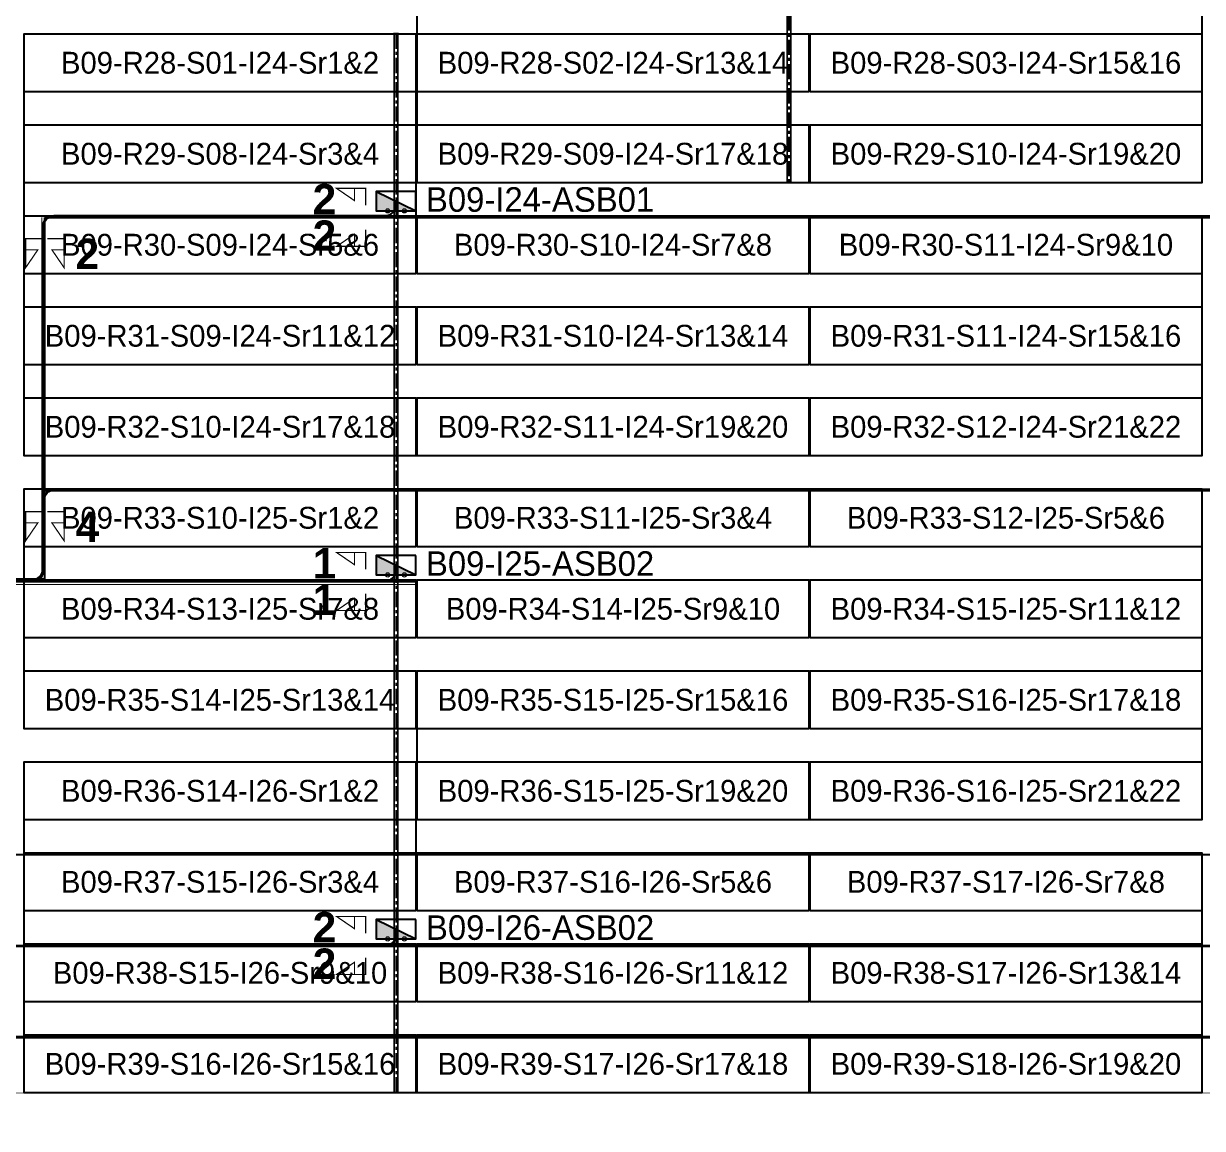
# Model space of a CAD drawing. Header units: metres. Extents: x 529292 to 530070, y 2675479 to 2675799.
# Drawn here: x 529810.6 to 529907.8, y 2675498.9 to 2675589.9 of the extents above; entities that cross this region are included whole.
import ezdxf
from ezdxf.enums import TextEntityAlignment as Align

# ---------------------------------------------------------------- set-up
doc = ezdxf.new("R2010")
doc.units = ezdxf.units.M
doc.linetypes.add('CENTER', pattern=[2, 1.25, -0.25, 0.25, -0.25])
doc.layers.add('Boundary-12.5 MW Block', color=6, linetype='Continuous', lineweight=9)
doc.layers.add('PILE', color=1, linetype='Continuous', lineweight=15)
for name, color, linetype in [('DC Trench BL-09', 40, 'Continuous'), ('E-Inverter Grouping', 2, 'Continuous'), ('Inverter Block-09', 7, 'Continuous'), ('LT Cable(AG) INV to LT Panel BL-09', 2, 'Continuous'), ('Messenger Wire Block-09 (Master Path)', 30, 'Continuous'), ('Messenger Wire Block-09 (MW Path)', 191, 'Continuous'), ('MMS Table Block-09', 8, 'Continuous'), ('Plan Line - DC BL-09', 40, 'Continuous'), ('Section Marking BL-09', 2, 'Continuous')]:
    doc.layers.add(name, color=color, linetype=linetype)
doc.styles.add('BoldTextStyle', font='arialbd.ttf')
doc.styles.get("Standard").update_dxf_attribs({"font": 'Adani Regular.ttf'})

# ---------------------------------------------------------------- blocks, each defined once
blk = doc.blocks.new('MMS Table (32.292 x 4.788)')
at = {"color": 0}
blk.add_lwpolyline([(0, -0.002), (0, 4.786), (32.292, 4.786), (32.292, -0.002)], close=True, dxfattribs=at)
at = {"color": 7}
blk.add_attdef('ID1', text='', height=1.8, dxfattribs=at).set_placement((16.146, 2.392), align=Align.MIDDLE_CENTER)
blk = doc.blocks.new('Inverter Block')
h = blk.add_hatch(color=0)
h.dxf.hatch_style = 1
h.paths.add_polyline_path([(-1.456, 2.269), (-1.456, 0.846), (1.456, 0.846)])
at = {"color": 0}
blk.add_lwpolyline([(1.456, 2.269), (-1.456, 2.269), (-1.456, 0.846), (1.456, 0.846)], close=True, dxfattribs=at)
blk.add_lwpolyline([(-1.456, 2.269), (1.456, 0.846)], dxfattribs=at)
at = {"layer": 'PILE'}
for centre in [(-0.613, 0.846), (0.613, 0.846)]:
    blk.add_circle(centre, 0.156, dxfattribs=at)
at = {"color": 7}
blk.add_attdef('ID', (-1.456, 3.006), '', height=1.8, dxfattribs=at)

msp = doc.modelspace()

# ---------------------------------------------------------------- linework, layer by layer
at = {"layer": 'Boundary-12.5 MW Block', "const_width": 0.05}
msp.add_lwpolyline([(529972.635, 2675501.789), (529745.791, 2675501.789)], dxfattribs=at)
at = {"layer": 'DC Trench BL-09', "color": 40, "const_width": 0.15}
for points in [[(529873.87, 2675686.577), (529873.57, 2675686.577), (529873.57, 2675576.789), (529873.87, 2675576.789)], [(529841.478, 2675589.077), (529841.178, 2675589.077), (529841.178, 2675501.789), (529841.478, 2675501.789)]]:
    msp.add_lwpolyline(points, close=True, dxfattribs=at)
at = {"layer": 'E-Inverter Grouping', "color": 3}
for points in [[(529843.067, 2675611.577), (529907.751, 2675611.577), (529907.751, 2675576.789), (529843.067, 2675576.789)], [(529907.751, 2675501.789), (529810.675, 2675501.789), (529810.675, 2675529.077), (529842.967, 2675529.077), (529842.967, 2675521.577), (529907.751, 2675521.577)]]:
    msp.add_lwpolyline(points, close=True, dxfattribs=at)
at = {"layer": 'E-Inverter Grouping'}
for points in [[(529907.751, 2675574.077), (529907.751, 2675554.289), (529810.675, 2675554.289), (529810.675, 2675589.077), (529842.967, 2675589.077), (529842.967, 2675574.077)], [(529907.751, 2675551.577), (529907.751, 2675524.289), (529843.067, 2675524.289), (529843.067, 2675531.789), (529810.675, 2675531.789), (529810.675, 2675551.577)]]:
    msp.add_lwpolyline(points, close=True, dxfattribs=at)
at = {"layer": 'LT Cable(AG) INV to LT Panel BL-09', "color": 5}
for points in [[(529773.088, 2675563.423), (529768.64, 2675563.423, 0.054929), (529768.444, 2675563.401), (529766.864, 2675563.049, -0.054929), (529766.668, 2675563.027), (529763.012, 2675563.027, 0.414214), (529762.112, 2675562.127), (529762.112, 2675545.89, 0.023693), (529762.116, 2675545.805), (529762.218, 2675544.732, -0.023693), (529762.222, 2675544.647), (529762.222, 2675544.058), (529811.356, 2675544.058, 0.414214), (529812.256, 2675544.958), (529812.256, 2675573.162, -0.414214), (529813.156, 2675574.062), (530002.389, 2675574.062, 0.414214), (530003.289, 2675574.962), (530003.289, 2675575.186)], [(529773.088, 2675563.398), (529768.64, 2675563.398, 0.054929), (529768.444, 2675563.376), (529766.864, 2675563.024, -0.054929), (529766.668, 2675563.002), (529763.037, 2675563.002, 0.414214), (529762.137, 2675562.102), (529762.137, 2675545.891, 0.023693), (529762.141, 2675545.806), (529762.243, 2675544.733, -0.023693), (529762.247, 2675544.648), (529762.247, 2675544.083), (529811.331, 2675544.083, 0.414214), (529812.231, 2675544.983), (529812.231, 2675573.187, -0.414214), (529813.131, 2675574.087), (529840.429, 2675574.087, 0.414214), (529841.329, 2675574.987), (529841.329, 2675575.19)], [(529768.94, 2675563.623), (529768.64, 2675563.623, 0.054929), (529768.444, 2675563.601), (529766.864, 2675563.249, -0.054929), (529766.668, 2675563.227), (529762.812, 2675563.227, 0.414214), (529761.912, 2675562.327), (529761.912, 2675545.88, 0.023693), (529761.916, 2675545.795), (529762.018, 2675544.723, -0.023693), (529762.022, 2675544.638), (529762.022, 2675507.262, 0.414214), (529762.922, 2675506.362), (529973.491, 2675506.362, -0.414214), (529974.391, 2675505.462), (529974.391, 2675499.762, 0.414214), (529975.291, 2675498.862), (530002.389, 2675498.862, 0.414214), (530003.289, 2675499.762), (530003.289, 2675500.19)], [(529768.94, 2675563.598), (529768.64, 2675563.598, 0.054929), (529768.444, 2675563.576), (529766.864, 2675563.224, -0.054929), (529766.668, 2675563.202), (529762.837, 2675563.202, 0.414214), (529761.937, 2675562.302), (529761.937, 2675545.881, 0.023693), (529761.941, 2675545.796), (529762.043, 2675544.724, -0.023693), (529762.047, 2675544.639), (529762.047, 2675514.787, 0.414214), (529762.947, 2675513.887), (529937.605, 2675513.887, 0.414214), (529938.505, 2675514.787), (529938.505, 2675515.19)], [(529770.931, 2675563.573), (529768.64, 2675563.573, 0.054929), (529768.444, 2675563.551), (529766.864, 2675563.199, -0.054929), (529766.668, 2675563.177), (529762.862, 2675563.177, 0.414214), (529761.962, 2675562.277), (529761.962, 2675545.883, 0.023693), (529761.966, 2675545.798), (529762.068, 2675544.725, -0.023693), (529762.072, 2675544.64), (529762.072, 2675514.812, 0.414214), (529762.972, 2675513.912), (529840.429, 2675513.912, 0.414214), (529841.329, 2675514.812), (529841.329, 2675515.19)], [(529770.931, 2675563.548), (529768.64, 2675563.548, 0.054929), (529768.444, 2675563.526), (529766.864, 2675563.174, -0.054929), (529766.668, 2675563.152), (529762.887, 2675563.152, 0.414214), (529761.987, 2675562.252), (529761.987, 2675545.884, 0.023693), (529761.991, 2675545.799), (529762.093, 2675544.726, -0.023693), (529762.097, 2675544.641), (529762.097, 2675522.337, 0.414214), (529762.997, 2675521.437), (530002.389, 2675521.437, 0.414214), (530003.289, 2675522.337), (530003.289, 2675522.686)], [(529770.931, 2675563.498), (529768.64, 2675563.498, 0.054929), (529768.444, 2675563.476), (529766.864, 2675563.124, -0.054929), (529766.668, 2675563.102), (529762.937, 2675563.102, 0.414214), (529762.037, 2675562.202), (529762.037, 2675545.886, 0.023693), (529762.041, 2675545.801), (529762.143, 2675544.729, -0.023693), (529762.147, 2675544.643), (529762.147, 2675543.983), (529840.429, 2675543.983, 0.414214), (529841.329, 2675544.883), (529841.329, 2675545.19)], [(529773.088, 2675563.473), (529768.64, 2675563.473, 0.054929), (529768.444, 2675563.451), (529766.864, 2675563.099, -0.054929), (529766.668, 2675563.077), (529762.962, 2675563.077, 0.414214), (529762.062, 2675562.177), (529762.062, 2675545.887, 0.023693), (529762.066, 2675545.802), (529762.168, 2675544.73, -0.023693), (529762.172, 2675544.645), (529762.172, 2675544.008), (529811.406, 2675544.008, 0.414214), (529812.306, 2675544.908), (529812.306, 2675550.608, -0.414214), (529813.206, 2675551.508), (530002.389, 2675551.508, 0.414214), (530003.289, 2675552.408), (530003.289, 2675552.686)], [(529773.088, 2675563.448), (529768.64, 2675563.448, 0.054929), (529768.444, 2675563.426), (529766.864, 2675563.074, -0.054929), (529766.668, 2675563.052), (529762.987, 2675563.052, 0.414214), (529762.087, 2675562.152), (529762.087, 2675545.889, 0.023693), (529762.091, 2675545.803), (529762.193, 2675544.731, -0.023693), (529762.197, 2675544.646), (529762.197, 2675544.033), (529811.381, 2675544.033, 0.414214), (529812.281, 2675544.933), (529812.281, 2675550.633, -0.414214), (529813.181, 2675551.533), (529937.605, 2675551.533, 0.414214), (529938.505, 2675552.433), (529938.505, 2675552.69)]]:
    msp.add_lwpolyline(points, format="xyb", dxfattribs=at)
at = {"layer": 'Messenger Wire Block-09 (Master Path)'}
for points in [[(529812.381, 2675543.933), (529812.381, 2675573.937)], [(529812.381, 2675573.937), (530004.927, 2675573.937)], [(529812.381, 2675551.433), (530004.927, 2675551.433)], [(529762.097, 2675543.933), (529842.967, 2675543.933)], [(529762.097, 2675521.437), (530004.927, 2675521.437)], [(529762.097, 2675513.937), (529940.143, 2675513.937)], [(529744.205, 2675506.437), (529974.466, 2675506.437)]]:
    msp.add_lwpolyline(points, dxfattribs=at)
at = {"layer": 'Messenger Wire Block-09 (MW Path)', "const_width": 0.1}
for points in [[(529812.131, 2675543.933), (529812.131, 2675573.937)], [(529812.381, 2675573.937), (530004.927, 2675573.937)], [(529812.381, 2675551.433), (530004.927, 2675551.433)], [(529762.097, 2675544.183), (529812.381, 2675544.183)], [(529762.097, 2675543.683), (529842.967, 2675543.683)], [(529762.097, 2675521.437), (530004.927, 2675521.437)], [(529762.097, 2675513.937), (529940.143, 2675513.937)], [(529744.205, 2675506.437), (529974.466, 2675506.437)]]:
    msp.add_lwpolyline(points, dxfattribs=at)
at = {"layer": 'Plan Line - DC BL-09', "color": 6, "linetype": 'CENTER'}
for points in [[(529873.721, 2675686.577), (529873.721, 2675576.789)], [(529841.329, 2675589.077), (529841.329, 2675501.789)]]:
    msp.add_lwpolyline(points, dxfattribs=at)
at = {"layer": 'Section Marking BL-09', "color": 94, "lineweight": 35, "true_color": 0x00a500, "const_width": 0.1}
for points in [[(529838.829, 2675574.937), (529838.829, 2675576.327), (529836.429, 2675576.327), (529837.909, 2675575.317), (529837.909, 2675576.327)], [(529812.181, 2675572.187), (529810.791, 2675572.187), (529810.791, 2675569.787), (529811.801, 2675571.267), (529810.791, 2675571.267)], [(529812.581, 2675572.187), (529813.971, 2675572.187), (529813.971, 2675569.787), (529812.961, 2675571.267), (529813.971, 2675571.267)], [(529838.829, 2675572.937), (529838.829, 2675571.547), (529836.429, 2675571.547), (529837.909, 2675572.557), (529837.909, 2675571.547)], [(529812.181, 2675549.683), (529810.791, 2675549.683), (529810.791, 2675547.283), (529811.801, 2675548.763), (529810.791, 2675548.763)], [(529812.581, 2675549.683), (529813.971, 2675549.683), (529813.971, 2675547.283), (529812.961, 2675548.763), (529813.971, 2675548.763)], [(529838.829, 2675544.933), (529838.829, 2675546.323), (529836.429, 2675546.323), (529837.909, 2675545.313), (529837.909, 2675546.323)], [(529838.829, 2675542.933), (529838.829, 2675541.543), (529836.429, 2675541.543), (529837.909, 2675542.553), (529837.909, 2675541.543)], [(529838.829, 2675514.937), (529838.829, 2675516.327), (529836.429, 2675516.327), (529837.909, 2675515.317), (529837.909, 2675516.327)], [(529838.829, 2675512.937), (529838.829, 2675511.547), (529836.429, 2675511.547), (529837.909, 2675512.557), (529837.909, 2675511.547)]]:
    msp.add_lwpolyline(points, dxfattribs=at)

# ---------------------------------------------------------------- block references
at = {"layer": 'Inverter Block-09'}
ref = msp.add_blockref('Inverter Block', (529841.329, 2675573.525), dxfattribs=dict(at, xscale=1.124999999976148, yscale=1.124999999976148, zscale=1.124999999976148))
ref.add_attrib('ID', 'B09-I24-ASB01', (529843.795, 2675574.4), dxfattribs={"layer": '0', "color": 7, "height": 2.025})
ref = msp.add_blockref('Inverter Block', (529841.329, 2675543.525), dxfattribs=dict(at, xscale=1.124999999976148, yscale=1.124999999976148, zscale=1.124999999976148))
ref.add_attrib('ID', 'B09-I25-ASB02', (529843.795, 2675544.4), dxfattribs={"layer": '0', "color": 7, "height": 2.025})
ref = msp.add_blockref('Inverter Block', (529841.329, 2675513.525), dxfattribs=dict(at, xscale=1.124999999976148, yscale=1.124999999976148, zscale=1.124999999976148))
ref.add_attrib('ID', 'B09-I26-ASB02', (529843.795, 2675514.4), dxfattribs={"layer": '0', "color": 7, "height": 2.025})
at = {"layer": 'MMS Table Block-09'}
for p, values in [((529810.675, 2675584.291), {'ID1': 'B09-R28-S01-I24-Sr1&2'}), ((529843.067, 2675584.291), {'ID1': 'B09-R28-S02-I24-Sr13&14'}), ((529875.459, 2675584.291), {'ID1': 'B09-R28-S03-I24-Sr15&16'}), ((529810.675, 2675576.791), {'ID1': 'B09-R29-S08-I24-Sr3&4'}), ((529843.067, 2675576.791), {'ID1': 'B09-R29-S09-I24-Sr17&18'}), ((529875.459, 2675576.791), {'ID1': 'B09-R29-S10-I24-Sr19&20'}), ((529810.675, 2675569.291), {'ID1': 'B09-R30-S09-I24-Sr5&6'}), ((529843.067, 2675569.291), {'ID1': 'B09-R30-S10-I24-Sr7&8'}), ((529875.459, 2675569.291), {'ID1': 'B09-R30-S11-I24-Sr9&10'}), ((529810.675, 2675561.791), {'ID1': 'B09-R31-S09-I24-Sr11&12'}), ((529843.067, 2675561.791), {'ID1': 'B09-R31-S10-I24-Sr13&14'}), ((529875.459, 2675561.791), {'ID1': 'B09-R31-S11-I24-Sr15&16'}), ((529810.675, 2675554.291), {'ID1': 'B09-R32-S10-I24-Sr17&18'}), ((529843.067, 2675554.291), {'ID1': 'B09-R32-S11-I24-Sr19&20'}), ((529875.459, 2675554.291), {'ID1': 'B09-R32-S12-I24-Sr21&22'}), ((529810.675, 2675546.791), {'ID1': 'B09-R33-S10-I25-Sr1&2'}), ((529843.067, 2675546.791), {'ID1': 'B09-R33-S11-I25-Sr3&4'}), ((529875.459, 2675546.791), {'ID1': 'B09-R33-S12-I25-Sr5&6'}), ((529810.675, 2675539.291), {'ID1': 'B09-R34-S13-I25-Sr7&8'}), ((529843.067, 2675539.291), {'ID1': 'B09-R34-S14-I25-Sr9&10'}), ((529875.459, 2675539.291), {'ID1': 'B09-R34-S15-I25-Sr11&12'}), ((529810.675, 2675531.791), {'ID1': 'B09-R35-S14-I25-Sr13&14'}), ((529843.067, 2675531.791), {'ID1': 'B09-R35-S15-I25-Sr15&16'}), ((529875.459, 2675531.791), {'ID1': 'B09-R35-S16-I25-Sr17&18'}), ((529810.675, 2675524.291), {'ID1': 'B09-R36-S14-I26-Sr1&2'}), ((529843.067, 2675524.291), {'ID1': 'B09-R36-S15-I25-Sr19&20'}), ((529875.459, 2675524.291), {'ID1': 'B09-R36-S16-I25-Sr21&22'}), ((529810.675, 2675516.791), {'ID1': 'B09-R37-S15-I26-Sr3&4'}), ((529843.067, 2675516.791), {'ID1': 'B09-R37-S16-I26-Sr5&6'}), ((529875.459, 2675516.791), {'ID1': 'B09-R37-S17-I26-Sr7&8'}), ((529810.675, 2675509.291), {'ID1': 'B09-R38-S15-I26-Sr9&10'}), ((529843.067, 2675509.291), {'ID1': 'B09-R38-S16-I26-Sr11&12'}), ((529875.459, 2675509.291), {'ID1': 'B09-R38-S17-I26-Sr13&14'}), ((529810.675, 2675501.791), {'ID1': 'B09-R39-S16-I26-Sr15&16'}), ((529843.067, 2675501.791), {'ID1': 'B09-R39-S17-I26-Sr17&18'}), ((529875.459, 2675501.791), {'ID1': 'B09-R39-S18-I26-Sr19&20'})]:
    msp.add_blockref('MMS Table (32.292 x 4.788)', p, dxfattribs=at).add_auto_attribs(values)

# ---------------------------------------------------------------- texts
at = {"layer": 'Section Marking BL-09', "color": 94, "true_color": 0x00a500, "style": 'BoldTextStyle'}
for s, p in [('2', (529835.429, 2675575.437)), ('2', (529835.429, 2675572.437)), ('2', (529815.881, 2675570.937)), ('4', (529815.881, 2675548.433)), ('1', (529835.429, 2675545.433)), ('1', (529835.429, 2675542.433)), ('2', (529835.429, 2675515.437)), ('2', (529835.429, 2675512.437))]:
    msp.add_text(s, height=2.5, dxfattribs=at).set_placement(p, align=Align.MIDDLE_CENTER)

doc.saveas('drawing.dxf')
